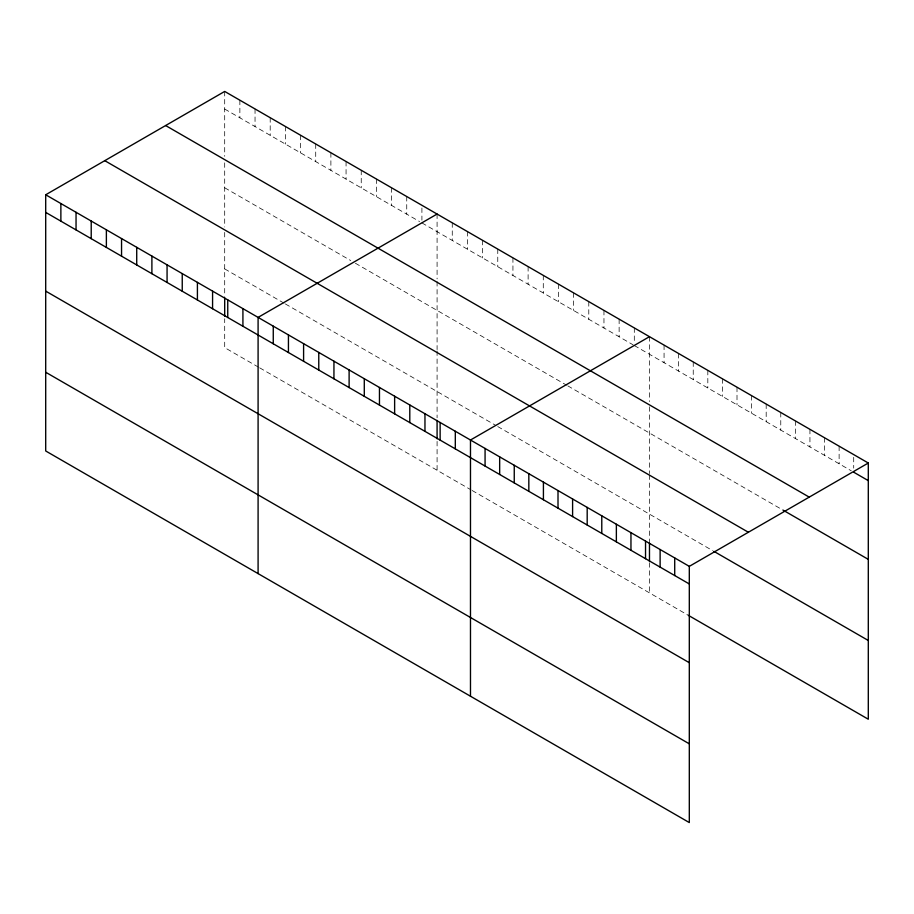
<?xml version="1.0" encoding="UTF-8"?>
<svg xmlns="http://www.w3.org/2000/svg" width="914" height="914" viewBox="0 0 914 914"><rect width="100%" height="100%" fill="white"/><g stroke="black" fill="none" stroke-linecap="round" stroke-linejoin="round"><path stroke-width="0.69" stroke-dasharray="4.57 3.43" d="M224.695 91.434L224.695 156.283M224.695 109.04L419.583 221.565M421.914 222.913L633.139 344.852M634.305 345.526L851.277 470.801M224.695 187.781L350.725 260.547M355.397 263.243L566.623 385.194M567.788 385.868L783.207 510.229M224.695 268.899L284.208 303.265M285.374 303.939L495.434 425.216M497.764 426.564L712.692 550.651M258.536 367.177L224.695 347.64L224.695 318.769M259.702 367.851L470.927 489.801M472.092 490.475L688.379 615.351M853.71 457.308L853.71 468.139M839.121 446.169L839.121 463.786M824.531 437.749L824.531 455.355M809.941 429.329L809.941 446.935M795.363 420.908L795.363 438.514M780.773 412.477L780.773 430.094M766.183 404.057L766.183 421.674M751.594 395.636L751.594 413.242M737.004 387.216L737.004 404.822M722.414 378.796L722.414 396.402M707.824 370.364L707.824 387.982M693.235 361.944L693.235 379.561M678.656 353.524L678.656 371.13M664.067 345.104L664.067 362.709M649.477 336.683L649.477 401.532M649.477 406.776L649.477 473.589M649.477 474.937L649.477 541.705M649.477 562.704L649.477 592.889M634.305 327.92L634.305 342.819M619.132 319.157L619.132 336.775M603.96 310.406L603.96 328.012M588.787 301.643L588.787 319.249M573.615 292.88L573.615 310.497M558.454 284.128L558.454 301.734M543.282 275.365L543.282 292.983M528.109 266.614L528.109 284.22M512.937 257.851L512.937 275.457M497.764 249.088L497.764 266.705M482.592 240.336L482.592 257.942M467.431 231.573L467.431 249.179M452.259 222.81L452.259 240.428M437.086 214.059L437.086 278.907M437.086 281.535L437.086 349.616M437.086 350.965L437.086 417.778M437.086 441.393L437.086 470.264M421.914 208.004L421.914 220.194M406.741 196.544L406.741 214.15M391.569 187.781L391.569 205.387M376.397 179.018L376.397 196.636M361.236 170.267L361.236 187.873M346.063 161.504L346.063 179.11M330.891 152.741L330.891 170.358M315.718 143.989L315.718 161.595M300.546 135.226L300.546 152.844M285.374 126.475L285.374 144.081M270.201 117.712L270.201 135.318M255.04 108.949L255.04 126.566M239.868 100.197L239.868 117.803M224.695 162.852L224.695 226.992M224.695 232.396L224.695 296.467"/><path stroke-width="1.37" d="M45.7 194.773L689.305 566.36L689.305 822.566L45.7 450.979L45.7 194.773L224.695 91.434L868.3 463.021L868.3 719.227L688.379 615.351M437.086 214.059L258.091 317.398L258.091 573.604M649.477 336.683L470.482 440.022L470.482 696.228M689.305 566.36L868.3 463.021M853.71 472.207L868.3 480.627M165.628 125.538L809.233 497.125M783.207 510.229L868.3 559.368M104.767 160.67L748.372 532.256M713.903 551.348L868.3 640.486M45.7 212.391L689.305 583.966M45.7 291.12L689.305 662.707M45.7 372.249L689.305 743.825M674.715 557.94L674.715 575.546M660.125 549.508L660.125 567.126M649.477 543.019L649.477 561.39M645.535 541.088L645.535 558.705M630.957 532.668L630.957 550.274M616.367 524.248L616.367 541.853M601.778 515.827L601.778 533.433M587.188 507.396L587.188 525.013M572.598 498.975L572.598 516.593M558.008 490.555L558.008 508.161M543.419 482.135L543.419 499.741M528.829 473.715L528.829 491.321M514.251 465.283L514.251 482.9M499.661 456.863L499.661 474.48M485.071 448.443L485.071 466.049M455.309 431.259L455.309 448.877M440.137 422.508L440.137 440.114M437.086 420.394L437.086 438.766M424.964 413.745L424.964 431.351M409.792 404.982L409.792 422.599M394.631 396.23L394.631 413.836M379.459 387.467L379.459 405.073M364.286 378.704L364.286 396.322M349.114 369.953L349.114 387.559M333.941 361.19L333.941 378.807M318.769 352.438L318.769 370.044M303.597 343.675L303.597 361.281M288.436 334.912L288.436 352.53M273.263 326.161L273.263 343.767M242.918 308.635L242.918 326.252M227.746 299.883L227.746 317.489M224.695 297.77L224.695 316.141M212.574 291.12L212.574 308.726M197.413 282.369L197.413 299.975M182.24 273.606L182.24 291.212M167.068 264.843L167.068 282.46M151.895 256.091L151.895 273.697M136.723 247.328L136.723 264.934M121.551 238.565L121.551 256.183M106.378 229.814L106.378 247.42M91.217 221.051L91.217 238.657M76.045 212.288L76.045 229.905M60.872 203.536L60.872 221.142"/></g></svg>
